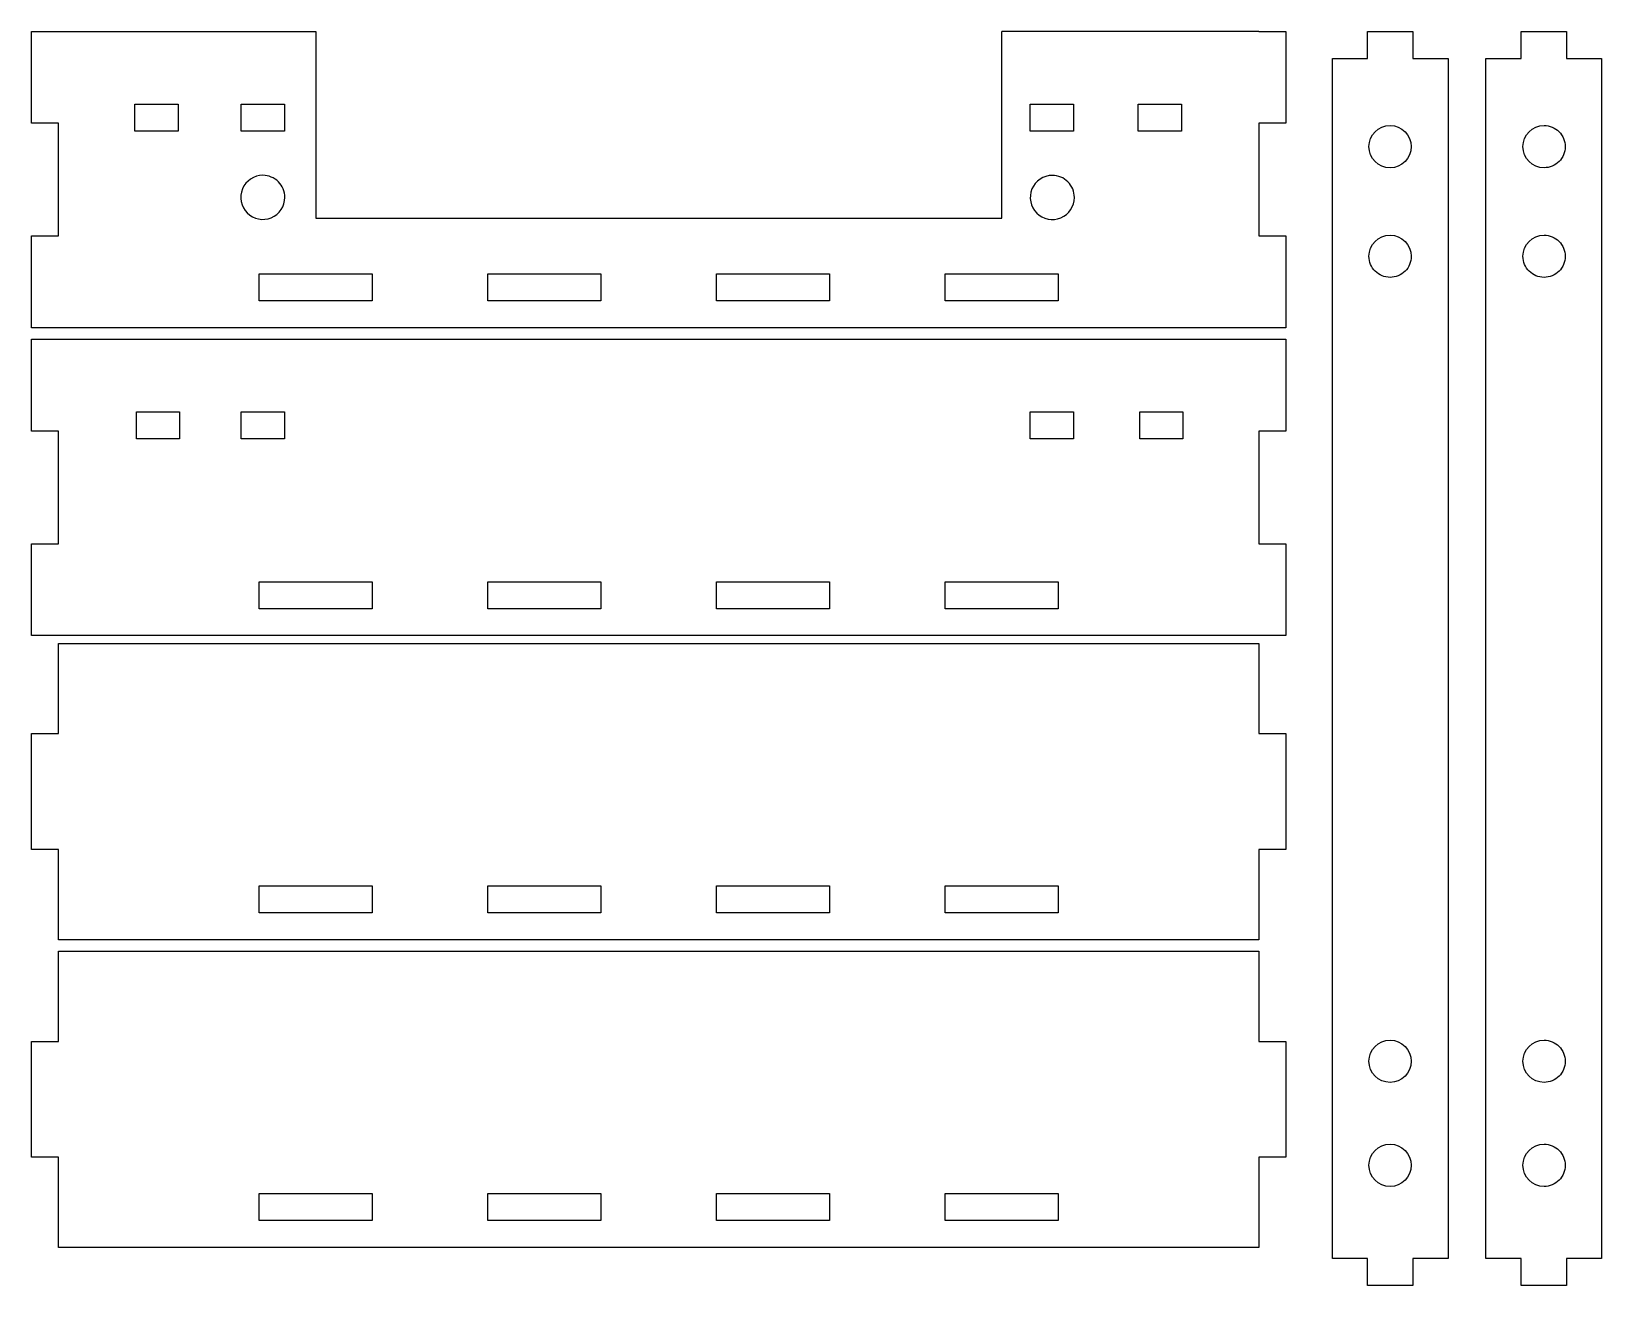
# Model space of a CAD drawing. Header units: inches. Extents: x 0.02 to 6.9, y 2.98 to 8.48.
import ezdxf

# ---------------------------------------------------------------- set-up
doc = ezdxf.new("R2010")
doc.units = ezdxf.units.IN
doc.layers.get('0').update_dxf_attribs({"linetype": 'CONTINUOUS'})

msp = doc.modelspace()

# ---------------------------------------------------------------- linework, layer by layer
at = {"color": 1}
for p, q in [((0.020145, 8.079433), (0.020145, 8.481925)), ((0.020145, 8.481925), (1.267159, 8.481508)), ((1.267159, 8.481508), (1.267159, 7.663437)), ((5.401088, 8.481925), (4.274362, 8.481508)), ((4.274362, 7.663437), (4.274362, 8.481508)), ((5.401089, 8.481925), (5.519428, 8.481925)), ((5.519428, 8.481925), (5.519428, 8.079433)), ((5.877829, 8.363586), (5.877829, 8.481925)), ((5.877829, 8.481925), (6.07636, 8.481925)), ((6.07636, 8.481925), (6.07636, 8.363586)), ((6.550412, 8.363586), (6.550412, 8.481925)), ((6.550412, 8.481925), (6.748943, 8.481925)), ((6.748943, 8.481925), (6.748943, 8.363586)), ((5.723431, 8.363586), (5.877829, 8.363586)), ((5.723431, 3.10098), (5.723431, 8.363586)), ((6.07636, 8.363586), (6.230757, 8.363586)), ((6.230757, 8.363586), (6.230757, 3.10098)), ((6.396014, 8.363586), (6.550412, 8.363586)), ((6.396014, 3.10098), (6.396014, 8.363586)), ((6.748943, 8.363586), (6.903341, 8.363586)), ((6.903341, 8.363586), (6.903341, 3.10098)), ((0.474039, 8.162785), (0.663382, 8.162785)), ((0.474039, 8.044446), (0.474039, 8.162785)), ((0.663382, 8.162785), (0.663382, 8.044446)), ((0.939708, 8.162785), (1.129051, 8.162785)), ((0.939708, 8.044446), (0.939708, 8.162785)), ((1.129051, 8.162785), (1.129051, 8.044446)), ((4.398688, 8.162785), (4.58803, 8.162785)), ((4.398688, 8.044446), (4.398688, 8.162785)), ((4.58803, 8.162785), (4.58803, 8.044446)), ((4.872501, 8.162764), (5.061843, 8.162764)), ((4.872501, 8.044425), (4.872501, 8.162764)), ((5.061843, 8.162764), (5.061843, 8.044425)), ((0.138484, 8.079433), (0.020145, 8.079433)), ((0.138484, 7.585194), (0.138484, 8.079433)), ((5.519428, 8.079433), (5.401089, 8.079433)), ((5.401089, 8.079433), (5.401089, 7.585194)), ((0.663382, 8.044446), (0.474039, 8.044446)), ((1.129051, 8.044446), (0.939708, 8.044446)), ((4.58803, 8.044446), (4.398688, 8.044446)), ((5.061843, 8.044425), (4.872501, 8.044425)), ((6.068833, 7.976582), (6.068833, 7.976582)), ((6.743745, 7.976582), (6.743745, 7.976582)), ((1.034658, 7.85083), (1.034658, 7.85083)), ((4.495447, 7.850552), (4.495447, 7.850552)), ((1.267159, 7.663437), (4.274362, 7.663437)), ((0.020145, 7.182702), (0.020145, 7.585194)), ((0.020145, 7.585194), (0.138484, 7.585194)), ((5.401089, 7.585194), (5.519428, 7.585194)), ((5.519428, 7.585194), (5.519428, 7.182702)), ((6.068833, 7.495823), (6.068833, 7.495823)), ((6.743745, 7.495823), (6.743745, 7.495823)), ((1.019062, 7.419384), (1.513299, 7.419384)), ((1.019062, 7.301045), (1.019062, 7.419384)), ((1.513299, 7.419384), (1.513299, 7.301045)), ((2.021459, 7.419384), (2.515697, 7.419384)), ((2.021459, 7.301045), (2.021459, 7.419384)), ((2.515697, 7.419384), (2.515697, 7.301045)), ((3.023857, 7.419384), (3.518094, 7.419384)), ((3.023857, 7.301045), (3.023857, 7.419384)), ((3.518094, 7.419384), (3.518094, 7.301045)), ((4.026254, 7.419384), (4.520492, 7.419384)), ((4.026254, 7.301045), (4.026254, 7.419384)), ((4.520492, 7.419384), (4.520492, 7.301045)), ((1.513299, 7.301045), (1.019062, 7.301045)), ((2.515697, 7.301045), (2.021459, 7.301045)), ((3.518094, 7.301045), (3.023857, 7.301045)), ((4.520492, 7.301045), (4.026254, 7.301045)), ((5.519428, 7.182702), (0.020145, 7.182702)), ((0.020145, 6.729304), (0.020145, 7.131796)), ((0.020145, 7.131796), (5.519428, 7.131796)), ((5.519428, 7.131796), (5.519428, 6.729304)), ((0.480255, 6.813658), (0.669598, 6.813658)), ((0.480255, 6.695319), (0.480255, 6.813658)), ((0.669598, 6.813658), (0.669598, 6.695319)), ((0.939708, 6.813658), (1.129051, 6.813658)), ((0.939708, 6.695319), (0.939708, 6.813658)), ((1.129051, 6.813658), (1.129051, 6.695319)), ((4.398688, 6.813658), (4.58803, 6.813658)), ((4.398688, 6.695319), (4.398688, 6.813658)), ((4.58803, 6.813658), (4.58803, 6.695319)), ((4.878717, 6.813658), (5.068059, 6.813658)), ((4.878717, 6.695319), (4.878717, 6.813658)), ((5.068059, 6.813658), (5.068059, 6.695319)), ((0.138484, 6.729304), (0.020145, 6.729304)), ((0.138484, 6.235064), (0.138484, 6.729304)), ((0.669598, 6.695319), (0.480255, 6.695319)), ((1.129051, 6.695319), (0.939708, 6.695319)), ((4.58803, 6.695319), (4.398688, 6.695319)), ((5.068059, 6.695319), (4.878717, 6.695319)), ((5.519428, 6.729304), (5.401089, 6.729304)), ((5.401089, 6.729304), (5.401089, 6.235064)), ((0.020145, 5.832573), (0.020145, 6.235064)), ((0.020145, 6.235064), (0.138484, 6.235064)), ((5.401089, 6.235064), (5.519428, 6.235064)), ((5.519428, 6.235064), (5.519428, 5.832573)), ((1.019062, 6.06912), (1.513299, 6.06912)), ((1.019062, 5.950781), (1.019062, 6.06912)), ((1.513299, 6.06912), (1.513299, 5.950781)), ((2.021459, 6.06912), (2.515697, 6.06912)), ((2.021459, 5.950781), (2.021459, 6.06912)), ((2.515697, 6.06912), (2.515697, 5.950781)), ((3.023857, 6.06912), (3.518094, 6.06912)), ((3.023857, 5.950781), (3.023857, 6.06912)), ((3.518094, 6.06912), (3.518094, 5.950781)), ((4.026254, 6.06912), (4.520492, 6.06912)), ((4.026254, 5.950781), (4.026254, 6.06912)), ((4.520492, 6.06912), (4.520492, 5.950781)), ((1.513299, 5.950781), (1.019062, 5.950781)), ((2.515697, 5.950781), (2.021459, 5.950781)), ((3.518094, 5.950781), (3.023857, 5.950781)), ((4.520492, 5.950781), (4.026254, 5.950781)), ((0.138484, 5.832573), (0.020145, 5.832573)), ((5.519428, 5.832573), (0.138484, 5.832573)), ((0.138484, 5.402819), (0.138484, 5.798211)), ((0.138484, 5.798211), (5.401089, 5.798211)), ((5.401089, 5.798211), (5.401089, 5.402819)), ((0.020145, 4.894518), (0.020145, 5.402819)), ((0.020145, 5.402819), (0.138484, 5.402819)), ((5.401089, 5.402819), (5.519428, 5.402819)), ((5.519428, 5.402819), (5.519428, 4.894658)), ((0.138484, 4.894518), (0.020145, 4.894518)), ((0.138484, 4.499127), (0.138484, 4.894518)), ((5.519428, 4.894658), (5.401089, 4.894658)), ((5.401089, 4.894658), (5.401089, 4.499266)), ((1.019045, 4.735674), (1.513282, 4.735674)), ((1.019045, 4.617336), (1.019045, 4.735674)), ((1.513282, 4.735674), (1.513282, 4.617336)), ((2.021442, 4.735674), (2.51568, 4.735674)), ((2.021442, 4.617336), (2.021442, 4.735674)), ((2.51568, 4.735674), (2.51568, 4.617336)), ((3.02384, 4.735674), (3.518077, 4.735674)), ((3.02384, 4.617336), (3.02384, 4.735674)), ((3.518077, 4.735674), (3.518077, 4.617336)), ((4.026237, 4.735674), (4.520475, 4.735674)), ((4.026237, 4.617336), (4.026237, 4.735674)), ((4.520475, 4.735674), (4.520475, 4.617336)), ((1.513282, 4.617336), (1.019045, 4.617336)), ((2.51568, 4.617336), (2.021442, 4.617336)), ((3.518077, 4.617336), (3.02384, 4.617336)), ((4.520475, 4.617336), (4.026237, 4.617336)), ((5.401089, 4.499266), (0.138484, 4.499266)), ((0.138484, 4.499266), (0.138484, 4.499127)), ((0.138484, 4.053476), (0.138484, 4.448868)), ((0.138484, 4.448868), (5.401089, 4.448868)), ((5.401089, 4.448868), (5.401089, 4.053476)), ((0.020145, 3.545314), (0.020145, 4.053476)), ((0.020145, 4.053476), (0.138484, 4.053476)), ((5.401089, 4.053476), (5.519428, 4.053476)), ((5.519428, 4.053476), (5.519428, 3.545314)), ((6.068833, 3.966165), (6.068833, 3.966165)), ((6.743745, 3.966165), (6.743745, 3.966165)), ((0.138484, 3.545314), (0.020145, 3.545314)), ((0.138484, 3.149923), (0.138484, 3.545314)), ((5.519428, 3.545314), (5.401089, 3.545314)), ((5.401089, 3.545314), (5.401089, 3.149923)), ((6.068833, 3.510003), (6.068833, 3.510003)), ((6.743745, 3.510003), (6.743745, 3.510003)), ((1.019045, 3.386475), (1.513282, 3.386475)), ((1.019045, 3.268136), (1.019045, 3.386475)), ((1.513282, 3.386475), (1.513282, 3.268136)), ((2.021442, 3.386475), (2.51568, 3.386475)), ((2.021442, 3.268136), (2.021442, 3.386475)), ((2.51568, 3.386475), (2.51568, 3.268136)), ((3.02384, 3.386475), (3.518077, 3.386475)), ((3.02384, 3.268136), (3.02384, 3.386475)), ((3.518077, 3.386475), (3.518077, 3.268136)), ((4.026237, 3.386475), (4.520475, 3.386475)), ((4.026237, 3.268136), (4.026237, 3.386475)), ((4.520475, 3.386475), (4.520475, 3.268136)), ((1.513282, 3.268136), (1.019045, 3.268136)), ((2.51568, 3.268136), (2.021442, 3.268136)), ((3.518077, 3.268136), (3.02384, 3.268136)), ((4.520475, 3.268136), (4.026237, 3.268136)), ((5.401089, 3.149923), (0.138484, 3.149923)), ((5.877829, 3.10098), (5.723431, 3.10098)), ((5.877829, 2.982641), (5.877829, 3.10098)), ((6.230757, 3.10098), (6.07636, 3.10098)), ((6.07636, 3.10098), (6.07636, 2.982641)), ((6.550412, 3.10098), (6.396014, 3.10098)), ((6.550412, 2.982641), (6.550412, 3.10098)), ((6.903341, 3.10098), (6.748943, 3.10098)), ((6.748943, 3.10098), (6.748943, 2.982641)), ((6.07636, 2.982641), (5.877829, 2.982641)), ((6.748943, 2.982641), (6.550412, 2.982641))]:
    msp.add_line(p, q, dxfattribs=at)
for points in [[(5.883677, 7.976582), (5.883677, 8.027711), (5.925125, 8.06916), (5.976255, 8.06916)], [(5.976255, 8.06916), (6.027384, 8.06916), (6.068833, 8.027711), (6.068833, 7.976582)], [(6.558589, 7.976582), (6.558589, 8.027711), (6.600037, 8.06916), (6.651167, 8.06916)], [(6.651167, 8.06916), (6.67572, 8.06916), (6.699268, 8.059406), (6.71663, 8.042044)], [(6.71663, 8.042044), (6.733991, 8.024683), (6.743745, 8.001135), (6.743745, 7.976582)], [(5.976255, 7.884004), (5.925125, 7.884004), (5.883677, 7.925452), (5.883677, 7.976582)], [(6.068833, 7.976582), (6.068833, 7.925452), (6.027384, 7.884004), (5.976255, 7.884004)], [(6.651167, 7.884004), (6.600037, 7.884004), (6.558589, 7.925452), (6.558589, 7.976582)], [(6.743745, 7.976582), (6.743745, 7.952029), (6.733991, 7.928481), (6.71663, 7.911119)], [(1.034658, 7.85083), (0.995579, 7.85083), (0.960348, 7.827289), (0.945393, 7.791185)], [(1.102979, 7.822531), (1.084859, 7.840651), (1.060283, 7.85083), (1.034658, 7.85083)], [(4.495447, 7.850552), (4.456368, 7.850552), (4.421137, 7.827011), (4.406182, 7.790906)], [(4.563768, 7.822252), (4.545648, 7.840372), (4.521073, 7.850552), (4.495447, 7.850552)], [(6.71663, 7.911119), (6.699268, 7.893757), (6.67572, 7.884004), (6.651167, 7.884004)], [(0.945393, 7.791185), (0.930438, 7.75508), (0.938704, 7.713522), (0.966337, 7.685889)], [(1.131278, 7.75421), (1.131278, 7.779835), (1.121099, 7.804411), (1.102979, 7.822531)], [(4.406182, 7.790906), (4.391227, 7.754802), (4.399493, 7.713244), (4.427126, 7.685611)], [(4.592068, 7.753931), (4.592068, 7.779557), (4.581888, 7.804133), (4.563768, 7.822252)], [(1.071633, 7.664944), (1.107738, 7.679899), (1.131278, 7.715131), (1.131278, 7.75421)], [(4.532422, 7.664666), (4.568527, 7.679621), (4.592068, 7.714852), (4.592068, 7.753931)], [(0.966337, 7.685889), (0.99397, 7.658256), (1.035529, 7.649989), (1.071633, 7.664944)], [(4.427126, 7.685611), (4.45476, 7.657977), (4.496318, 7.649711), (4.532422, 7.664666)], [(5.883677, 7.495823), (5.883677, 7.546953), (5.925125, 7.588401), (5.976255, 7.588401)], [(5.976255, 7.588401), (6.027384, 7.588401), (6.068833, 7.546953), (6.068833, 7.495823)], [(6.558589, 7.495823), (6.558589, 7.546953), (6.600037, 7.588401), (6.651167, 7.588401)], [(6.651167, 7.588401), (6.67572, 7.588401), (6.699268, 7.578647), (6.71663, 7.561286)], [(6.71663, 7.561286), (6.733991, 7.543924), (6.743745, 7.520376), (6.743745, 7.495823)], [(5.910792, 7.43036), (5.89343, 7.447722), (5.883677, 7.47127), (5.883677, 7.495823)], [(6.068833, 7.495823), (6.068833, 7.47127), (6.059079, 7.447722), (6.041717, 7.43036)], [(6.585704, 7.43036), (6.568342, 7.447722), (6.558589, 7.47127), (6.558589, 7.495823)], [(6.743745, 7.495823), (6.743745, 7.47127), (6.733991, 7.447722), (6.71663, 7.43036)], [(5.976255, 7.403245), (5.951702, 7.403245), (5.928154, 7.412999), (5.910792, 7.43036)], [(6.041717, 7.43036), (6.024356, 7.412999), (6.000808, 7.403245), (5.976255, 7.403245)], [(6.651167, 7.403245), (6.626614, 7.403245), (6.603066, 7.412999), (6.585704, 7.43036)], [(6.71663, 7.43036), (6.699268, 7.412999), (6.67572, 7.403245), (6.651167, 7.403245)], [(5.883677, 3.966165), (5.883677, 4.017294), (5.925125, 4.058743), (5.976255, 4.058743)], [(5.976255, 4.058743), (6.027384, 4.058743), (6.068833, 4.017294), (6.068833, 3.966165)], [(6.558589, 3.966165), (6.558589, 4.017294), (6.600037, 4.058743), (6.651167, 4.058743)], [(6.651167, 4.058743), (6.67572, 4.058743), (6.699268, 4.048989), (6.71663, 4.031628)], [(6.71663, 4.031628), (6.733991, 4.014266), (6.743745, 3.990718), (6.743745, 3.966165)], [(5.976255, 3.873587), (5.925125, 3.873587), (5.883677, 3.915035), (5.883677, 3.966165)], [(6.068833, 3.966165), (6.068833, 3.915035), (6.027384, 3.873587), (5.976255, 3.873587)], [(6.651167, 3.873587), (6.600037, 3.873587), (6.558589, 3.915035), (6.558589, 3.966165)], [(6.743745, 3.966165), (6.743745, 3.941612), (6.733991, 3.918064), (6.71663, 3.900702)], [(6.71663, 3.900702), (6.699268, 3.88334), (6.67572, 3.873587), (6.651167, 3.873587)], [(5.883677, 3.510003), (5.883677, 3.561132), (5.925125, 3.602581), (5.976255, 3.602581)], [(5.976255, 3.602581), (6.027384, 3.602581), (6.068833, 3.561132), (6.068833, 3.510003)], [(6.558589, 3.510003), (6.558589, 3.561132), (6.600037, 3.602581), (6.651167, 3.602581)], [(6.651167, 3.602581), (6.67572, 3.602581), (6.699268, 3.592827), (6.71663, 3.575465)], [(6.71663, 3.575465), (6.733991, 3.558104), (6.743745, 3.534556), (6.743745, 3.510003)], [(5.976255, 3.417425), (5.925125, 3.417425), (5.883677, 3.458873), (5.883677, 3.510003)], [(6.068833, 3.510003), (6.068833, 3.458873), (6.027384, 3.417425), (5.976255, 3.417425)], [(6.651167, 3.417425), (6.600037, 3.417425), (6.558589, 3.458873), (6.558589, 3.510003)], [(6.71663, 3.44454), (6.699268, 3.427178), (6.67572, 3.417425), (6.651167, 3.417425)], [(6.743745, 3.510003), (6.743745, 3.48545), (6.733991, 3.461902), (6.71663, 3.44454)]]:
    msp.add_open_spline(points, degree=3, dxfattribs=at)

doc.saveas('drawing.dxf')
